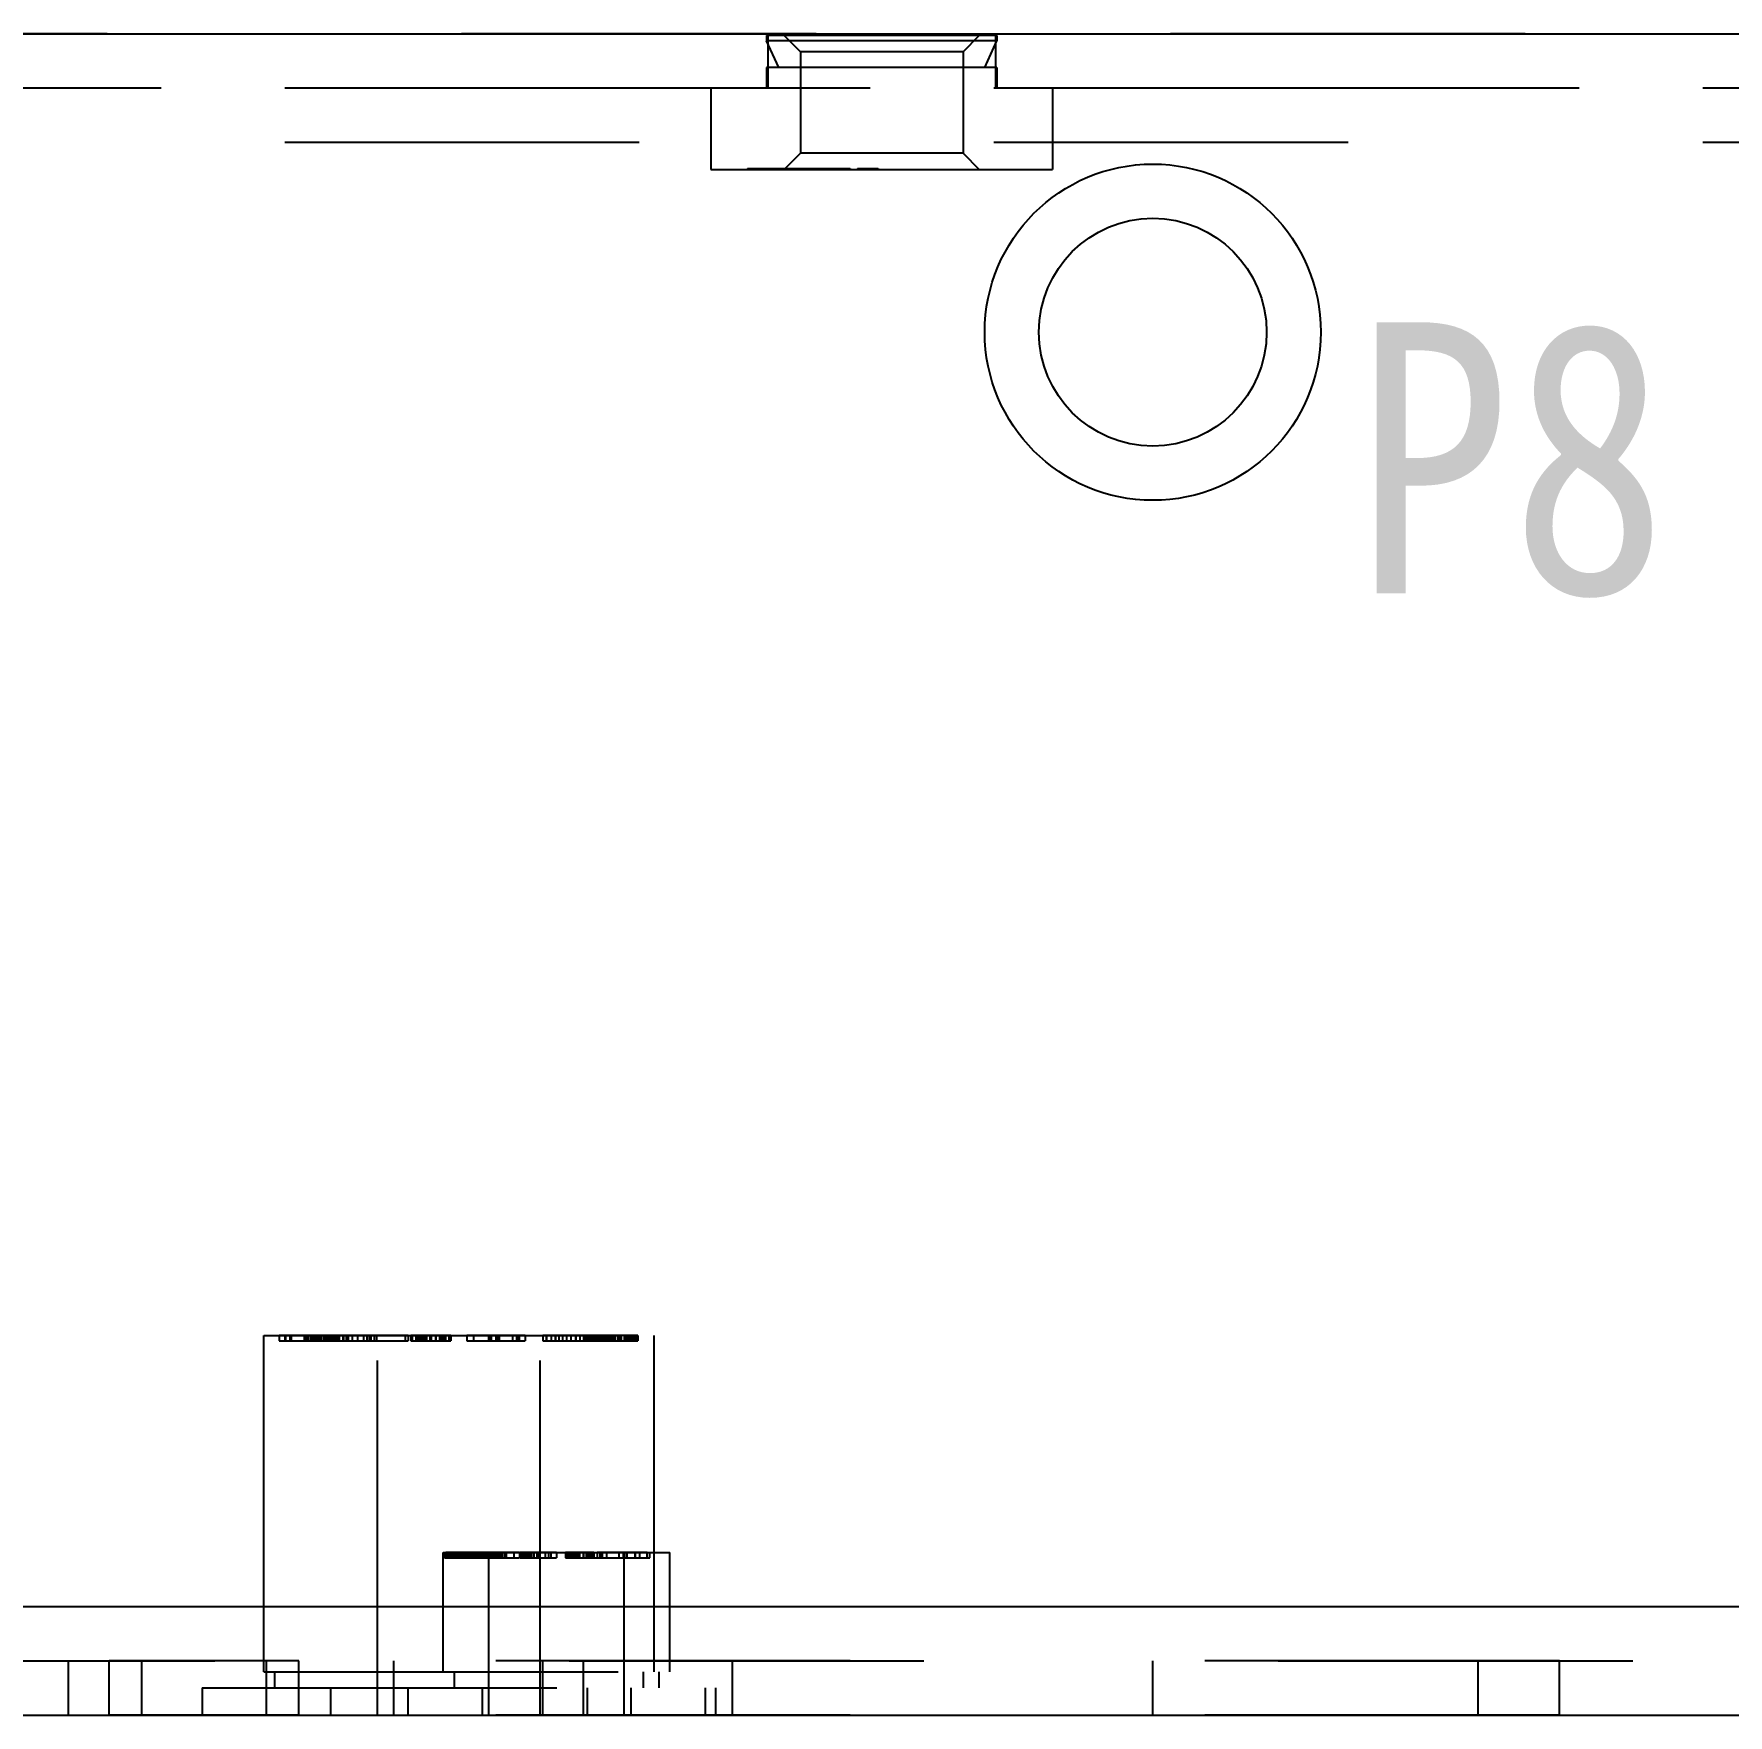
# Model space of a CAD drawing. Header units: millimetres. Extents: x 1262 to 3787, y 0 to 841.
# Drawn here: x 1443.94 to 1475.19, y 627.16 to 658.16 of the extents above; entities that cross this region are included whole.
import ezdxf

# ---------------------------------------------------------------- set-up
doc = ezdxf.new("R2010")
doc.units = ezdxf.units.MM
doc.header["$LTSCALE"] = 65.395
doc.linetypes.add('HIDDEN', pattern=[0.2, 0.1, -0.1])
doc.layers.get('0').update_dxf_attribs({"linetype": 'CONTINUOUS'})
doc.layers.add('02___PRT_ALL_AXES', color=7, linetype='CONTINUOUS')
doc.layers.add('DEFAULT_2', color=8, linetype='HIDDEN')
doc.styles.get("Standard").update_dxf_attribs({"font": 'txt', "width": 0.85})

msp = doc.modelspace()

# ---------------------------------------------------------------- linework, layer by layer
at = {"color": 3, "linetype": 'Continuous'}
for p, q in [((1413.581, 658.158), (1824.581, 658.158)), ((1413.581, 629.158), (1825.581, 629.158)), ((1414.581, 627.158), (1615.797, 627.158))]:
    msp.add_line(p, q, dxfattribs=at)
msp.add_circle((1464.581, 652.658), 3.1, dxfattribs=at)
at = {"color": 7, "linetype": 'Continuous'}
msp.add_circle((1464.581, 652.658), 2.1, dxfattribs=at)
at = {"layer": '02___PRT_ALL_AXES', "color": 8, "linetype": 'HIDDEN'}
for p, q in [((1824.581, 658.158), (1436.879, 658.158)), ((1457.481, 658.158), (1457.481, 657.158)), ((1461.681, 658.158), (1461.681, 657.158)), ((1825.581, 657.158), (1436.879, 657.158)), ((1448.181, 627.958), (1448.181, 634.158)), ((1448.181, 634.158), (1455.381, 634.158)), ((1450.281, 627.158), (1450.281, 634.158)), ((1453.281, 627.158), (1453.281, 634.158)), ((1455.381, 627.958), (1455.381, 634.158)), ((1451.491, 627.958), (1451.491, 630.158)), ((1451.491, 630.158), (1455.671, 630.158)), ((1452.331, 627.158), (1452.331, 630.158)), ((1454.831, 627.158), (1454.831, 630.158)), ((1455.671, 627.958), (1455.671, 630.158)), ((1445.331, 627.158), (1445.331, 628.158)), ((1448.831, 628.158), (1445.331, 628.158)), ((1445.931, 627.158), (1445.931, 628.158)), ((1448.231, 627.158), (1448.231, 628.158)), ((1448.831, 627.158), (1448.831, 628.158)), ((1472.081, 628.158), (1450.281, 628.158)), ((1453.331, 627.158), (1453.331, 628.158)), ((1454.081, 627.158), (1454.081, 628.158)), ((1456.831, 627.158), (1456.831, 628.158)), ((1472.081, 627.158), (1472.081, 628.158)), ((1448.831, 627.158), (1445.331, 627.158)), ((1472.081, 627.158), (1450.281, 627.158))]:
    msp.add_line(p, q, dxfattribs=at)
at = {"layer": 'DEFAULT_2', "color": 8, "linetype": 'HIDDEN'}
for p, q in [((1457.456, 658.128), (1457.456, 658.028)), ((1461.706, 658.128), (1457.456, 658.128)), ((1457.681, 657.538), (1457.456, 658.028)), ((1461.706, 658.028), (1457.456, 658.028)), ((1458.081, 657.828), (1457.781, 658.128)), ((1461.081, 657.828), (1461.381, 658.128)), ((1461.481, 657.538), (1461.706, 658.028)), ((1461.706, 658.128), (1461.706, 658.028)), ((1458.081, 657.828), (1458.081, 655.958)), ((1461.081, 657.828), (1458.081, 657.828)), ((1461.081, 657.828), (1461.081, 655.958)), ((1457.456, 657.538), (1457.456, 657.158)), ((1461.706, 657.538), (1457.456, 657.538)), ((1461.706, 657.538), (1461.706, 657.158)), ((1533.581, 657.158), (1413.581, 657.158)), ((1456.431, 657.158), (1456.431, 655.658)), ((1462.731, 657.158), (1462.731, 655.658)), ((1533.581, 656.158), (1432.581, 656.158)), ((1458.081, 655.958), (1457.781, 655.658)), ((1461.081, 655.958), (1458.081, 655.958)), ((1461.081, 655.958), (1461.381, 655.658)), ((1456.431, 655.658), (1462.731, 655.658)), ((1457.105, 655.678), (1457.105, 655.658)), ((1457.105, 655.678), (1458.997, 655.678)), ((1457.119, 655.678), (1457.119, 655.658)), ((1457.141, 655.658), (1457.141, 655.678)), ((1457.149, 655.678), (1457.149, 655.658)), ((1457.187, 655.658), (1457.187, 655.678)), ((1457.187, 655.678), (1457.187, 655.658)), ((1457.188, 655.678), (1457.188, 655.658)), ((1457.19, 655.678), (1457.19, 655.658)), ((1457.2, 655.678), (1457.2, 655.658)), ((1457.21, 655.658), (1457.21, 655.678)), ((1457.434, 655.678), (1457.434, 655.658)), ((1457.467, 655.678), (1457.467, 655.658)), ((1457.548, 655.678), (1457.548, 655.658)), ((1457.581, 655.678), (1457.581, 655.658)), ((1457.589, 655.678), (1457.589, 655.658)), ((1457.602, 655.678), (1457.602, 655.658)), ((1457.622, 655.678), (1457.622, 655.658)), ((1457.623, 655.678), (1457.623, 655.658)), ((1457.623, 655.678), (1457.623, 655.658)), ((1457.625, 655.678), (1457.625, 655.658)), ((1457.652, 655.678), (1457.652, 655.658)), ((1457.653, 655.678), (1457.653, 655.658)), ((1457.659, 655.678), (1457.659, 655.658)), ((1457.669, 655.678), (1457.669, 655.658)), ((1457.681, 655.658), (1457.681, 655.678)), ((1457.682, 655.678), (1457.682, 655.658)), ((1457.727, 655.678), (1457.727, 655.658)), ((1457.739, 655.678), (1457.739, 655.658)), ((1457.769, 655.678), (1457.769, 655.658)), ((1457.772, 655.678), (1457.772, 655.658)), ((1457.775, 655.678), (1457.775, 655.658)), ((1457.781, 655.678), (1457.781, 655.658)), ((1457.849, 655.678), (1457.849, 655.658)), ((1457.866, 655.678), (1457.866, 655.658)), ((1457.869, 655.678), (1457.869, 655.658)), ((1457.871, 655.678), (1457.871, 655.658)), ((1457.872, 655.658), (1457.872, 655.678)), ((1457.886, 655.678), (1457.886, 655.658)), ((1457.889, 655.678), (1457.889, 655.658)), ((1457.891, 655.678), (1457.891, 655.658)), ((1457.904, 655.678), (1457.904, 655.658)), ((1457.906, 655.678), (1457.906, 655.658)), ((1457.914, 655.678), (1457.914, 655.658)), ((1457.915, 655.678), (1457.915, 655.658)), ((1457.975, 655.678), (1457.975, 655.658)), ((1457.976, 655.678), (1457.976, 655.658)), ((1457.988, 655.658), (1457.988, 655.678)), ((1458.013, 655.678), (1458.013, 655.658)), ((1458.019, 655.678), (1458.019, 655.658)), ((1458.034, 655.678), (1458.034, 655.658)), ((1458.037, 655.678), (1458.037, 655.658)), ((1458.05, 655.658), (1458.05, 655.678)), ((1458.054, 655.678), (1458.054, 655.658)), ((1458.064, 655.678), (1458.064, 655.658)), ((1458.065, 655.658), (1458.065, 655.678)), ((1458.068, 655.678), (1458.068, 655.658)), ((1458.079, 655.678), (1458.079, 655.658)), ((1458.093, 655.658), (1458.093, 655.678)), ((1458.094, 655.678), (1458.094, 655.658)), ((1458.095, 655.678), (1458.095, 655.658)), ((1458.129, 655.658), (1458.129, 655.678)), ((1458.136, 655.678), (1458.136, 655.658)), ((1458.195, 655.678), (1458.195, 655.658)), ((1458.203, 655.658), (1458.203, 655.678)), ((1458.227, 655.678), (1458.227, 655.658)), ((1458.238, 655.678), (1458.238, 655.658)), ((1458.25, 655.658), (1458.25, 655.678)), ((1458.261, 655.678), (1458.261, 655.658)), ((1458.261, 655.658), (1458.261, 655.678)), ((1458.272, 655.678), (1458.272, 655.658)), ((1458.274, 655.678), (1458.274, 655.658)), ((1458.312, 655.678), (1458.312, 655.658)), ((1458.341, 655.678), (1458.341, 655.658)), ((1458.349, 655.678), (1458.349, 655.658)), ((1458.349, 655.678), (1458.349, 655.658)), ((1458.425, 655.658), (1458.425, 655.678)), ((1458.443, 655.678), (1458.443, 655.658)), ((1458.472, 655.678), (1458.472, 655.658)), ((1458.485, 655.678), (1458.485, 655.658)), ((1458.495, 655.658), (1458.495, 655.678)), ((1458.512, 655.678), (1458.512, 655.658)), ((1458.543, 655.658), (1458.543, 655.678)), ((1458.551, 655.678), (1458.551, 655.658)), ((1458.68, 655.658), (1458.68, 655.678)), ((1458.714, 655.678), (1458.714, 655.658)), ((1458.742, 655.678), (1458.742, 655.658)), ((1458.75, 655.678), (1458.75, 655.658)), ((1458.779, 655.678), (1458.779, 655.658)), ((1458.79, 655.678), (1458.79, 655.658)), ((1458.818, 655.678), (1458.818, 655.658)), ((1458.826, 655.678), (1458.826, 655.658)), ((1458.985, 655.678), (1458.985, 655.658)), ((1458.997, 655.678), (1458.997, 655.658)), ((1459.136, 655.678), (1459.136, 655.658)), ((1459.136, 655.678), (1459.518, 655.678)), ((1459.138, 655.678), (1459.138, 655.658)), ((1459.178, 655.678), (1459.178, 655.658)), ((1459.187, 655.678), (1459.187, 655.658)), ((1459.188, 655.678), (1459.188, 655.658)), ((1459.189, 655.678), (1459.189, 655.658)), ((1459.211, 655.678), (1459.211, 655.658)), ((1459.217, 655.678), (1459.217, 655.658)), ((1459.218, 655.658), (1459.218, 655.678)), ((1459.222, 655.678), (1459.222, 655.658)), ((1459.226, 655.678), (1459.226, 655.658)), ((1459.304, 655.678), (1459.304, 655.658)), ((1459.319, 655.678), (1459.319, 655.658)), ((1459.32, 655.678), (1459.32, 655.658)), ((1459.329, 655.678), (1459.329, 655.658)), ((1459.353, 655.678), (1459.353, 655.658)), ((1459.365, 655.678), (1459.365, 655.658)), ((1459.41, 655.678), (1459.41, 655.658)), ((1459.438, 655.678), (1459.438, 655.658)), ((1459.444, 655.678), (1459.444, 655.658)), ((1459.47, 655.678), (1459.47, 655.658)), ((1459.47, 655.658), (1459.47, 655.678)), ((1459.477, 655.678), (1459.477, 655.658)), ((1459.478, 655.678), (1459.478, 655.658)), ((1459.485, 655.658), (1459.485, 655.678)), ((1459.489, 655.678), (1459.489, 655.658)), ((1459.517, 655.678), (1459.517, 655.658)), ((1459.517, 655.658), (1459.517, 655.678)), ((1448.181, 627.958), (1448.181, 634.158)), ((1448.464, 634.158), (1448.464, 634.058)), ((1450.846, 634.158), (1448.464, 634.158)), ((1448.569, 634.158), (1448.569, 634.058)), ((1448.585, 634.158), (1448.585, 634.058)), ((1448.663, 634.158), (1448.663, 634.058)), ((1448.69, 634.158), (1448.69, 634.058)), ((1448.925, 634.158), (1448.925, 634.058)), ((1448.935, 634.158), (1448.935, 634.058)), ((1448.951, 634.158), (1448.951, 634.058)), ((1448.974, 634.158), (1448.974, 634.058)), ((1448.999, 634.158), (1448.999, 634.058)), ((1449.041, 634.158), (1449.041, 634.058)), ((1449.053, 634.158), (1449.053, 634.058)), ((1449.055, 634.158), (1449.055, 634.058)), ((1449.077, 634.158), (1449.077, 634.058)), ((1449.081, 634.158), (1449.081, 634.058)), ((1449.085, 634.158), (1449.085, 634.058)), ((1449.097, 634.158), (1449.097, 634.058)), ((1449.121, 634.158), (1449.121, 634.058)), ((1449.145, 634.158), (1449.145, 634.058)), ((1449.178, 634.158), (1449.178, 634.058)), ((1449.198, 634.158), (1449.198, 634.058)), ((1449.22, 634.158), (1449.22, 634.058)), ((1449.24, 634.158), (1449.24, 634.058)), ((1449.248, 634.158), (1449.248, 634.058)), ((1449.287, 634.158), (1449.287, 634.058)), ((1449.307, 634.158), (1449.307, 634.058)), ((1449.31, 634.158), (1449.31, 634.058)), ((1449.321, 634.158), (1449.321, 634.058)), ((1449.338, 634.158), (1449.338, 634.058)), ((1449.344, 634.158), (1449.344, 634.058)), ((1449.362, 634.158), (1449.362, 634.058)), ((1449.377, 634.158), (1449.377, 634.058)), ((1449.4, 634.158), (1449.4, 634.058)), ((1449.404, 634.158), (1449.404, 634.058)), ((1449.409, 634.158), (1449.409, 634.058)), ((1449.412, 634.158), (1449.412, 634.058)), ((1449.413, 634.158), (1449.413, 634.058)), ((1449.418, 634.158), (1449.418, 634.058)), ((1449.444, 634.158), (1449.444, 634.058)), ((1449.46, 634.158), (1449.46, 634.058)), ((1449.489, 634.158), (1449.489, 634.058)), ((1449.495, 634.158), (1449.495, 634.058)), ((1449.501, 634.158), (1449.501, 634.058)), ((1449.515, 634.158), (1449.515, 634.058)), ((1449.517, 634.158), (1449.517, 634.058)), ((1449.538, 634.158), (1449.538, 634.058)), ((1449.571, 634.158), (1449.571, 634.058)), ((1449.641, 634.158), (1449.641, 634.058)), ((1449.655, 634.158), (1449.655, 634.058)), ((1449.704, 634.158), (1449.704, 634.058)), ((1449.736, 634.158), (1449.736, 634.058)), ((1449.811, 634.158), (1449.811, 634.058)), ((1449.91, 634.158), (1449.91, 634.058)), ((1450.023, 634.158), (1450.023, 634.058)), ((1450.085, 634.158), (1450.085, 634.058)), ((1450.128, 634.158), (1450.128, 634.058)), ((1450.159, 634.158), (1450.159, 634.058)), ((1450.216, 634.158), (1450.216, 634.058)), ((1450.263, 634.158), (1450.263, 634.058)), ((1450.788, 634.158), (1450.788, 634.058)), ((1450.846, 634.158), (1450.846, 634.058)), ((1450.894, 634.158), (1450.894, 634.058)), ((1451.632, 634.158), (1450.894, 634.158)), ((1450.896, 634.158), (1450.896, 634.058)), ((1450.922, 634.158), (1450.922, 634.058)), ((1450.989, 634.158), (1450.989, 634.058)), ((1451.009, 634.158), (1451.009, 634.058)), ((1451.017, 634.158), (1451.017, 634.058)), ((1451.022, 634.158), (1451.022, 634.058)), ((1451.052, 634.158), (1451.052, 634.058)), ((1451.064, 634.158), (1451.064, 634.058)), ((1451.106, 634.158), (1451.106, 634.058)), ((1451.132, 634.158), (1451.132, 634.058)), ((1451.162, 634.158), (1451.162, 634.058)), ((1451.185, 634.158), (1451.185, 634.058)), ((1451.244, 634.158), (1451.244, 634.058)), ((1451.267, 634.158), (1451.267, 634.058)), ((1451.351, 634.158), (1451.351, 634.058)), ((1451.353, 634.158), (1451.353, 634.058)), ((1451.422, 634.158), (1451.422, 634.058)), ((1451.44, 634.158), (1451.44, 634.058)), ((1451.474, 634.158), (1451.474, 634.058)), ((1451.509, 634.158), (1451.509, 634.058)), ((1451.537, 634.158), (1451.537, 634.058)), ((1451.593, 634.158), (1451.593, 634.058)), ((1451.632, 634.158), (1451.632, 634.058)), ((1451.929, 634.158), (1451.929, 634.058)), ((1453.004, 634.158), (1451.929, 634.158)), ((1452.049, 634.158), (1452.049, 634.058)), ((1452.33, 634.158), (1452.33, 634.058)), ((1452.363, 634.158), (1452.363, 634.058)), ((1452.379, 634.158), (1452.379, 634.058)), ((1452.462, 634.158), (1452.462, 634.058)), ((1452.49, 634.158), (1452.49, 634.058)), ((1452.523, 634.158), (1452.523, 634.058)), ((1452.771, 634.158), (1452.771, 634.058)), ((1452.844, 634.158), (1452.844, 634.058)), ((1452.86, 634.158), (1452.86, 634.058)), ((1452.891, 634.158), (1452.891, 634.058)), ((1453.004, 634.158), (1453.004, 634.058)), ((1453.328, 634.158), (1453.328, 634.058)), ((1455.081, 634.158), (1453.328, 634.158)), ((1453.39, 634.158), (1453.39, 634.058)), ((1453.399, 634.158), (1453.399, 634.058)), ((1453.484, 634.158), (1453.484, 634.058)), ((1453.559, 634.158), (1453.559, 634.058)), ((1453.565, 634.158), (1453.565, 634.058)), ((1453.627, 634.158), (1453.627, 634.058)), ((1453.692, 634.158), (1453.692, 634.058)), ((1453.767, 634.158), (1453.767, 634.058)), ((1453.848, 634.158), (1453.848, 634.058)), ((1453.933, 634.158), (1453.933, 634.058)), ((1453.937, 634.158), (1453.937, 634.058)), ((1454.015, 634.158), (1454.015, 634.058)), ((1454.078, 634.158), (1454.078, 634.058)), ((1454.08, 634.158), (1454.08, 634.058)), ((1454.09, 634.158), (1454.09, 634.058)), ((1454.093, 634.158), (1454.093, 634.058)), ((1454.107, 634.158), (1454.107, 634.058)), ((1454.131, 634.158), (1454.131, 634.058)), ((1454.153, 634.158), (1454.153, 634.058)), ((1454.183, 634.158), (1454.183, 634.058)), ((1454.187, 634.158), (1454.187, 634.058)), ((1454.2, 634.158), (1454.2, 634.058)), ((1454.213, 634.158), (1454.213, 634.058)), ((1454.213, 634.158), (1454.213, 634.058)), ((1454.22, 634.158), (1454.22, 634.058)), ((1454.224, 634.158), (1454.224, 634.058)), ((1454.234, 634.158), (1454.234, 634.058)), ((1454.235, 634.158), (1454.235, 634.058)), ((1454.236, 634.158), (1454.236, 634.058)), ((1454.24, 634.158), (1454.24, 634.058)), ((1454.242, 634.158), (1454.242, 634.058)), ((1454.258, 634.158), (1454.258, 634.058)), ((1454.297, 634.158), (1454.297, 634.058)), ((1454.302, 634.158), (1454.302, 634.058)), ((1454.31, 634.158), (1454.31, 634.058)), ((1454.323, 634.158), (1454.323, 634.058)), ((1454.328, 634.158), (1454.328, 634.058)), ((1454.337, 634.158), (1454.337, 634.058)), ((1454.339, 634.158), (1454.339, 634.058)), ((1454.344, 634.158), (1454.344, 634.058)), ((1454.359, 634.158), (1454.359, 634.058)), ((1454.374, 634.158), (1454.374, 634.058)), ((1454.399, 634.158), (1454.399, 634.058)), ((1454.414, 634.158), (1454.414, 634.058)), ((1454.425, 634.158), (1454.425, 634.058)), ((1454.431, 634.158), (1454.431, 634.058)), ((1454.439, 634.158), (1454.439, 634.058)), ((1454.45, 634.158), (1454.45, 634.058)), ((1454.454, 634.158), (1454.454, 634.058)), ((1454.475, 634.158), (1454.475, 634.058)), ((1454.476, 634.158), (1454.476, 634.058)), ((1454.491, 634.158), (1454.491, 634.058)), ((1454.503, 634.158), (1454.503, 634.058)), ((1454.523, 634.158), (1454.523, 634.058)), ((1454.524, 634.158), (1454.524, 634.058)), ((1454.527, 634.158), (1454.527, 634.058)), ((1454.558, 634.158), (1454.558, 634.058)), ((1454.577, 634.158), (1454.577, 634.058)), ((1454.579, 634.158), (1454.579, 634.058)), ((1454.589, 634.158), (1454.589, 634.058)), ((1454.593, 634.158), (1454.593, 634.058)), ((1454.596, 634.158), (1454.596, 634.058)), ((1454.608, 634.158), (1454.608, 634.058)), ((1454.61, 634.158), (1454.61, 634.058)), ((1454.612, 634.158), (1454.612, 634.058)), ((1454.624, 634.158), (1454.624, 634.058)), ((1454.658, 634.158), (1454.658, 634.058)), ((1454.659, 634.158), (1454.659, 634.058)), ((1454.664, 634.158), (1454.664, 634.058)), ((1454.711, 634.158), (1454.711, 634.058)), ((1454.742, 634.158), (1454.742, 634.058)), ((1454.747, 634.158), (1454.747, 634.058)), ((1454.775, 634.158), (1454.775, 634.058)), ((1454.827, 634.158), (1454.827, 634.058)), ((1454.832, 634.158), (1454.832, 634.058)), ((1454.842, 634.158), (1454.842, 634.058)), ((1454.856, 634.158), (1454.856, 634.058)), ((1454.86, 634.158), (1454.86, 634.058)), ((1454.875, 634.158), (1454.875, 634.058)), ((1454.892, 634.158), (1454.892, 634.058)), ((1454.897, 634.158), (1454.897, 634.058)), ((1454.92, 634.158), (1454.92, 634.058)), ((1454.923, 634.158), (1454.923, 634.058)), ((1454.938, 634.158), (1454.938, 634.058)), ((1454.943, 634.158), (1454.943, 634.058)), ((1454.957, 634.158), (1454.957, 634.058)), ((1454.958, 634.158), (1454.958, 634.058)), ((1454.969, 634.158), (1454.969, 634.058)), ((1454.974, 634.158), (1454.974, 634.058)), ((1454.985, 634.158), (1454.985, 634.058)), ((1455.003, 634.158), (1455.003, 634.058)), ((1455.007, 634.158), (1455.007, 634.058)), ((1455.025, 634.158), (1455.025, 634.058)), ((1455.049, 634.158), (1455.049, 634.058)), ((1455.064, 634.158), (1455.064, 634.058)), ((1455.074, 634.158), (1455.074, 634.058)), ((1455.081, 634.158), (1455.081, 634.058)), ((1455.381, 627.958), (1455.381, 634.158)), ((1448.464, 634.058), (1450.846, 634.058)), ((1450.894, 634.058), (1451.632, 634.058)), ((1451.929, 634.058), (1453.004, 634.058)), ((1453.328, 634.058), (1455.081, 634.058)), ((1451.491, 627.958), (1451.491, 630.158)), ((1451.517, 630.158), (1451.517, 630.058)), ((1451.521, 630.158), (1451.521, 630.058)), ((1451.539, 630.158), (1451.539, 630.058)), ((1451.541, 630.058), (1451.541, 630.158)), ((1452.899, 630.158), (1451.541, 630.158)), ((1451.56, 630.158), (1451.56, 630.058)), ((1451.565, 630.158), (1451.565, 630.058)), ((1451.593, 630.158), (1451.593, 630.058)), ((1451.594, 630.158), (1451.594, 630.058)), ((1451.598, 630.158), (1451.598, 630.058)), ((1451.603, 630.158), (1451.603, 630.058)), ((1451.605, 630.158), (1451.605, 630.058)), ((1451.609, 630.158), (1451.609, 630.058)), ((1451.627, 630.158), (1451.627, 630.058)), ((1451.638, 630.158), (1451.638, 630.058)), ((1451.64, 630.158), (1451.64, 630.058)), ((1451.642, 630.158), (1451.642, 630.058)), ((1451.653, 630.158), (1451.653, 630.058)), ((1451.658, 630.158), (1451.658, 630.058)), ((1451.692, 630.158), (1451.692, 630.058)), ((1451.693, 630.158), (1451.693, 630.058)), ((1451.698, 630.158), (1451.698, 630.058)), ((1451.712, 630.158), (1451.712, 630.058)), ((1451.725, 630.158), (1451.725, 630.058)), ((1451.738, 630.158), (1451.738, 630.058)), ((1451.759, 630.158), (1451.759, 630.058)), ((1451.776, 630.158), (1451.776, 630.058)), ((1451.809, 630.158), (1451.809, 630.058)), ((1451.813, 630.158), (1451.813, 630.058)), ((1451.844, 630.158), (1451.844, 630.058)), ((1451.852, 630.158), (1451.852, 630.058)), ((1451.855, 630.158), (1451.855, 630.058)), ((1451.885, 630.158), (1451.885, 630.058)), ((1451.903, 630.158), (1451.903, 630.058)), ((1451.914, 630.158), (1451.914, 630.058)), ((1451.916, 630.158), (1451.916, 630.058)), ((1451.923, 630.158), (1451.923, 630.058)), ((1451.939, 630.158), (1451.939, 630.058)), ((1451.955, 630.158), (1451.955, 630.058)), ((1451.961, 630.158), (1451.961, 630.058)), ((1451.966, 630.158), (1451.966, 630.058)), ((1451.979, 630.158), (1451.979, 630.058)), ((1451.981, 630.158), (1451.981, 630.058)), ((1451.993, 630.158), (1451.993, 630.058)), ((1452.008, 630.158), (1452.008, 630.058)), ((1452.022, 630.158), (1452.022, 630.058)), ((1452.043, 630.158), (1452.043, 630.058)), ((1452.056, 630.158), (1452.056, 630.058)), ((1452.064, 630.158), (1452.064, 630.058)), ((1452.069, 630.158), (1452.069, 630.058)), ((1452.071, 630.158), (1452.071, 630.058)), ((1452.082, 630.158), (1452.082, 630.058)), ((1452.087, 630.158), (1452.087, 630.058)), ((1452.097, 630.158), (1452.097, 630.058)), ((1452.101, 630.158), (1452.101, 630.058)), ((1452.108, 630.158), (1452.108, 630.058)), ((1452.109, 630.158), (1452.109, 630.058)), ((1452.115, 630.158), (1452.115, 630.058)), ((1452.122, 630.158), (1452.122, 630.058)), ((1452.126, 630.158), (1452.126, 630.058)), ((1452.135, 630.158), (1452.135, 630.058)), ((1452.137, 630.158), (1452.137, 630.058)), ((1452.139, 630.158), (1452.139, 630.058)), ((1452.143, 630.158), (1452.143, 630.058)), ((1452.147, 630.158), (1452.147, 630.058)), ((1452.148, 630.158), (1452.148, 630.058)), ((1452.157, 630.158), (1452.157, 630.058)), ((1452.171, 630.158), (1452.171, 630.058)), ((1452.172, 630.158), (1452.172, 630.058)), ((1452.179, 630.158), (1452.179, 630.058)), ((1452.198, 630.158), (1452.198, 630.058)), ((1452.205, 630.158), (1452.205, 630.058)), ((1452.21, 630.158), (1452.21, 630.058)), ((1452.212, 630.158), (1452.212, 630.058)), ((1452.213, 630.158), (1452.213, 630.058)), ((1452.215, 630.158), (1452.215, 630.058)), ((1452.216, 630.058), (1452.216, 630.158)), ((1452.218, 630.158), (1452.218, 630.058)), ((1452.218, 630.158), (1452.218, 630.058)), ((1452.22, 630.158), (1452.22, 630.058)), ((1452.223, 630.158), (1452.223, 630.058)), ((1452.224, 630.158), (1452.224, 630.058)), ((1452.229, 630.158), (1452.229, 630.058)), ((1452.238, 630.158), (1452.238, 630.058)), ((1452.257, 630.158), (1452.257, 630.058)), ((1452.265, 630.158), (1452.265, 630.058)), ((1452.28, 630.158), (1452.28, 630.058)), ((1452.287, 630.058), (1452.287, 630.158)), ((1452.296, 630.158), (1452.296, 630.058)), ((1452.332, 630.158), (1452.332, 630.058)), ((1452.347, 630.158), (1452.347, 630.058)), ((1452.351, 630.158), (1452.351, 630.058)), ((1452.351, 630.158), (1452.351, 630.058)), ((1452.387, 630.158), (1452.387, 630.058)), ((1452.4, 630.158), (1452.4, 630.058)), ((1452.435, 630.158), (1452.435, 630.058)), ((1452.436, 630.158), (1452.436, 630.058)), ((1452.44, 630.158), (1452.44, 630.058)), ((1452.454, 630.158), (1452.454, 630.058)), ((1452.469, 630.158), (1452.469, 630.058)), ((1452.5, 630.158), (1452.5, 630.058)), ((1452.502, 630.158), (1452.502, 630.058)), ((1452.507, 630.158), (1452.507, 630.058)), ((1452.517, 630.158), (1452.517, 630.058)), ((1452.522, 630.158), (1452.522, 630.058)), ((1452.557, 630.158), (1452.557, 630.058)), ((1452.568, 630.158), (1452.568, 630.058)), ((1452.569, 630.158), (1452.569, 630.058)), ((1452.574, 630.158), (1452.574, 630.058)), ((1452.616, 630.158), (1452.616, 630.058)), ((1452.644, 630.158), (1452.644, 630.058)), ((1452.653, 630.158), (1452.653, 630.058)), ((1452.795, 630.158), (1452.795, 630.058)), ((1452.899, 630.158), (1452.899, 630.058)), ((1452.914, 630.158), (1452.914, 630.058)), ((1453.581, 630.158), (1452.914, 630.158)), ((1452.915, 630.158), (1452.915, 630.058)), ((1452.93, 630.158), (1452.93, 630.058)), ((1452.961, 630.158), (1452.961, 630.058)), ((1452.975, 630.158), (1452.975, 630.058)), ((1452.99, 630.158), (1452.99, 630.058)), ((1453.001, 630.158), (1453.001, 630.058)), ((1453.003, 630.158), (1453.003, 630.058)), ((1453.022, 630.158), (1453.022, 630.058)), ((1453.026, 630.158), (1453.026, 630.058)), ((1453.031, 630.158), (1453.031, 630.058)), ((1453.047, 630.158), (1453.047, 630.058)), ((1453.059, 630.158), (1453.059, 630.058)), ((1453.073, 630.158), (1453.073, 630.058)), ((1453.09, 630.058), (1453.09, 630.158)), ((1453.101, 630.158), (1453.101, 630.058)), ((1453.111, 630.158), (1453.111, 630.058)), ((1453.113, 630.158), (1453.113, 630.058)), ((1453.16, 630.158), (1453.16, 630.058)), ((1453.164, 630.158), (1453.164, 630.058)), ((1453.22, 630.158), (1453.22, 630.058)), ((1453.238, 630.158), (1453.238, 630.058)), ((1453.37, 630.158), (1453.37, 630.058)), ((1453.441, 630.058), (1453.441, 630.158)), ((1453.477, 630.158), (1453.477, 630.058)), ((1453.581, 630.158), (1453.581, 630.058)), ((1453.749, 630.158), (1453.749, 630.058)), ((1454.27, 630.158), (1453.749, 630.158)), ((1453.751, 630.158), (1453.751, 630.058)), ((1453.759, 630.158), (1453.759, 630.058)), ((1453.789, 630.158), (1453.789, 630.058)), ((1453.79, 630.158), (1453.79, 630.058)), ((1453.83, 630.158), (1453.83, 630.058)), ((1453.835, 630.158), (1453.835, 630.058)), ((1453.837, 630.158), (1453.837, 630.058)), ((1453.844, 630.158), (1453.844, 630.058)), ((1453.851, 630.158), (1453.851, 630.058)), ((1453.877, 630.158), (1453.877, 630.058)), ((1453.885, 630.158), (1453.885, 630.058)), ((1453.888, 630.158), (1453.888, 630.058)), ((1453.893, 630.058), (1453.893, 630.158)), ((1453.917, 630.158), (1453.917, 630.058)), ((1453.951, 630.158), (1453.951, 630.058)), ((1453.973, 630.158), (1453.973, 630.058)), ((1454.008, 630.158), (1454.008, 630.058)), ((1454.076, 630.158), (1454.076, 630.058)), ((1454.082, 630.158), (1454.082, 630.058)), ((1454.132, 630.158), (1454.132, 630.058)), ((1454.14, 630.158), (1454.14, 630.058)), ((1454.172, 630.158), (1454.172, 630.058)), ((1454.212, 630.158), (1454.212, 630.058)), ((1454.242, 630.158), (1454.242, 630.058)), ((1454.27, 630.158), (1454.27, 630.058)), ((1454.334, 630.158), (1454.334, 630.058)), ((1455.252, 630.158), (1454.334, 630.158)), ((1454.382, 630.158), (1454.382, 630.058)), ((1454.398, 630.058), (1454.398, 630.158)), ((1454.426, 630.158), (1454.426, 630.058)), ((1454.502, 630.158), (1454.502, 630.058)), ((1454.731, 630.158), (1454.731, 630.058)), ((1454.816, 630.058), (1454.816, 630.158)), ((1454.822, 630.158), (1454.822, 630.058)), ((1454.868, 630.158), (1454.868, 630.058)), ((1454.886, 630.058), (1454.886, 630.158)), ((1455.027, 630.158), (1455.027, 630.058)), ((1455.039, 630.058), (1455.039, 630.158)), ((1455.121, 630.058), (1455.121, 630.158)), ((1455.252, 630.058), (1455.252, 630.158)), ((1455.303, 630.058), (1455.303, 630.158)), ((1455.671, 627.958), (1455.671, 630.158)), ((1451.517, 630.058), (1452.899, 630.058)), ((1452.914, 630.058), (1453.581, 630.058)), ((1453.749, 630.058), (1455.303, 630.058)), ((1414.581, 628.158), (1615.797, 628.158)), ((1444.581, 627.158), (1444.581, 628.158)), ((1448.181, 627.958), (1455.671, 627.958)), ((1448.381, 627.958), (1448.381, 627.658)), ((1450.581, 627.158), (1450.581, 628.158)), ((1451.691, 627.958), (1451.691, 627.658)), ((1455.181, 627.958), (1455.181, 627.658)), ((1455.471, 627.958), (1455.471, 627.658)), ((1464.581, 627.158), (1464.581, 628.158)), ((1470.581, 627.158), (1470.581, 628.158)), ((1447.047, 627.658), (1447.047, 627.158)), ((1447.047, 627.658), (1456.515, 627.658)), ((1449.414, 627.658), (1449.414, 627.158)), ((1450.838, 627.658), (1450.838, 627.158)), ((1452.21, 627.658), (1452.21, 627.158)), ((1454.148, 627.658), (1454.148, 627.158)), ((1454.952, 627.658), (1454.952, 627.158)), ((1456.323, 627.658), (1456.323, 627.158)), ((1456.515, 627.658), (1456.515, 627.158))]:
    msp.add_line(p, q, dxfattribs=at)

# ---------------------------------------------------------------- texts
at = {"color": 2, "linetype": 'Continuous', "insert": (1468.294, 652.841), "char_height": 5, "width": 8.5, "attachment_point": 1, "line_spacing_factor": 0.9}
msp.add_mtext('P8', dxfattribs=at)

doc.saveas('drawing.dxf')
